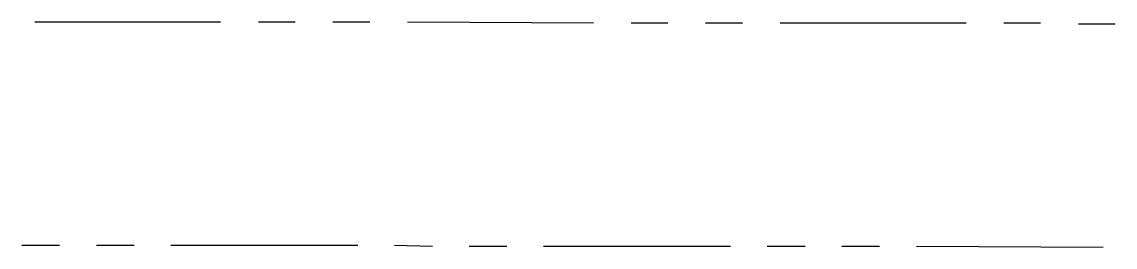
# Model space of a CAD drawing. Header units: feet. Extents: x -84 to 198, y -22 to 181.
# Drawn here: x 104.71 to 119.37, y 6.66 to 9.68 of the extents above; entities that cross this region are included whole.
import ezdxf

# ---------------------------------------------------------------- set-up
doc = ezdxf.new("R2010")
doc.units = ezdxf.units.FT
doc.layers.add('A-LINEA', color=7, linetype='CONTINUOUS')

msp = doc.modelspace()

# ---------------------------------------------------------------- linework, layer by layer
at = {"layer": 'A-LINEA'}
for p, q in [((104.88, 9.6844), (107.3733, 9.6844)), ((107.88, 9.6844), (108.3733, 9.6844)), ((108.88, 9.6844), (109.3733, 9.6844)), ((109.88, 9.6844), (112.3733, 9.6711)), ((112.88, 9.6711), (113.3733, 9.6711)), ((113.88, 9.6711), (114.3733, 9.6711)), ((114.88, 9.6711), (117.3733, 9.6711)), ((117.88, 9.6711), (118.3733, 9.6711)), ((118.88, 9.6578), (119.3733, 9.6578)), ((104.7067, 6.6844), (105.2133, 6.6844)), ((105.7067, 6.6844), (106.2133, 6.6844)), ((106.7067, 6.6844), (109.2133, 6.6844)), ((109.7067, 6.6844), (110.2133, 6.6711)), ((110.7067, 6.6711), (111.2133, 6.6711)), ((111.7067, 6.6711), (114.2133, 6.6711)), ((114.7067, 6.6711), (115.2133, 6.6711)), ((115.7067, 6.6711), (116.2133, 6.6711)), ((116.7067, 6.6711), (119.2133, 6.6578))]:
    msp.add_line(p, q, dxfattribs=at)

doc.saveas('drawing.dxf')
